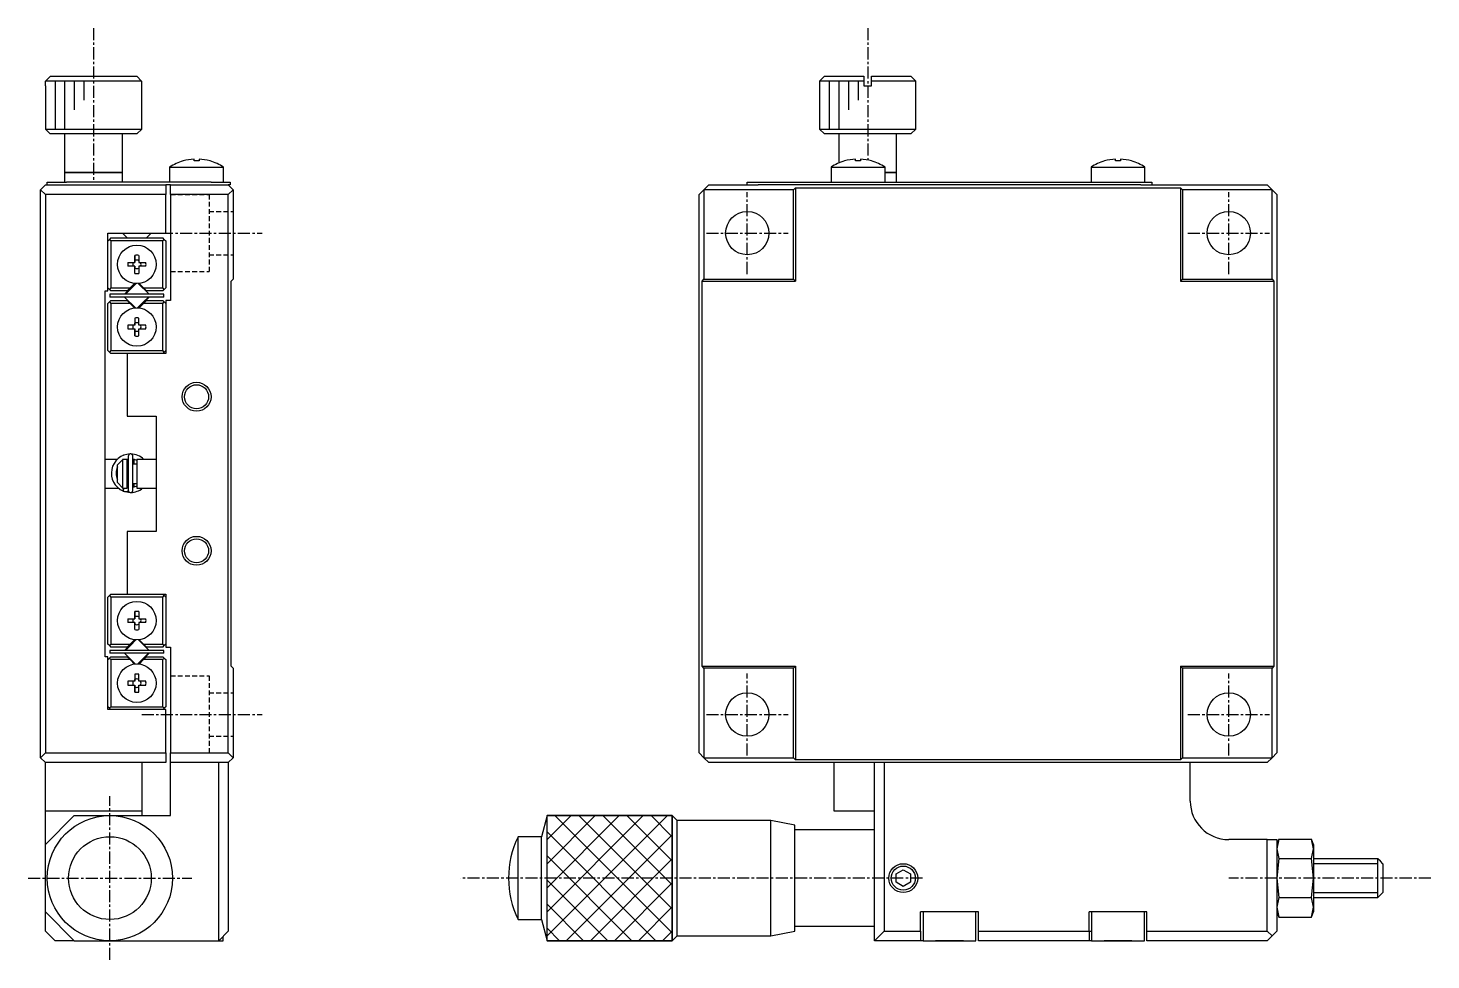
# Model space of a CAD drawing. Extents: x 10 to 368, y 10 to 254.
# Drawn here: x 222.7 to 368.4, y 105.1 to 201.9 of the extents above; entities that cross this region are included whole.
import ezdxf

# ---------------------------------------------------------------- set-up
doc = ezdxf.new("R2010")
doc.units = 0
doc.linetypes.add('CENTER', pattern=[2, 1.25, -0.25, 0.25, -0.25])
doc.linetypes.add('DASHED', pattern=[0.75, 0.5, -0.25])
doc.layers.get('0').update_dxf_attribs({"linetype": 'CONTINUOUS'})
doc.layers.add('CENTER', color=1, linetype='CENTER')

msp = doc.modelspace()

# ---------------------------------------------------------------- linework, layer by layer
at = {"color": 7, "linetype": 'CONTINUOUS'}
for p, q in [((224.516026, 196.4), (225.017813, 196.9)), ((225.017813, 196.9), (233.982187, 196.9)), ((233.982187, 196.9), (234.483974, 196.4)), ((305.400004, 196.9), (304.900004, 196.4)), ((305.400004, 196.9), (309.500004, 196.9)), ((309.500004, 196.9), (309.500004, 196.4)), ((310.300004, 196.9), (314.400004, 196.9)), ((310.300004, 196.4), (310.300004, 196.9)), ((314.900004, 196.4), (314.400004, 196.9)), ((224.5, 195.9), (224.516026, 195.9)), ((224.5, 195.9), (224.5, 191.4)), ((234.483974, 196.4), (224.516026, 196.4)), ((224.516026, 195.9), (224.516026, 196.4)), ((234.483974, 196.4), (234.483974, 195.9)), ((234.483974, 195.9), (234.5, 195.9)), ((234.5, 191.4), (234.5, 195.9)), ((309.500004, 196.4), (304.900004, 196.4)), ((304.900004, 196.4), (304.900004, 191.4)), ((309.500004, 196.4), (309.500004, 195.9)), ((309.500004, 195.9), (310.300004, 195.9)), ((314.900004, 196.4), (310.300004, 196.4)), ((310.300004, 195.9), (310.300004, 196.4)), ((314.900004, 191.4), (314.900004, 196.4)), ((224.5, 191.4), (234.5, 191.4)), ((224.5, 191.4), (225, 190.9)), ((234, 190.9), (225, 190.9)), ((226.5, 190.9), (226.5, 186.9)), ((232.5, 186.9), (232.5, 190.9)), ((234, 190.9), (234.5, 191.4)), ((304.900004, 191.4), (309.900004, 191.4)), ((304.900004, 191.4), (305.400004, 190.9)), ((309.900004, 190.9), (305.400004, 190.9)), ((306.900004, 190.9), (306.900004, 187.882576)), ((309.900004, 191.4), (314.900004, 191.4)), ((314.400004, 190.9), (309.900004, 190.9)), ((312.900004, 186.9), (312.900004, 190.9)), ((314.400004, 190.9), (314.900004, 191.4)), ((238.800861, 188.093205), (238.797852, 188.099373)), ((239.94, 188.093205), (239.94, 188.286462)), ((240.46, 188.093205), (239.94, 188.093205)), ((240.46, 188.286462), (240.46, 188.093205)), ((241.602148, 188.099373), (241.599139, 188.093205)), ((307.500864, 188.093205), (307.497856, 188.099373)), ((308.640004, 188.093205), (308.640004, 188.286462)), ((309.160004, 188.093205), (308.640004, 188.093205)), ((309.160004, 188.286462), (309.160004, 188.093205)), ((310.302151, 188.099373), (310.299143, 188.093205)), ((334.500864, 188.093205), (334.497856, 188.099373)), ((335.640004, 188.093205), (335.640004, 188.286462)), ((336.160004, 188.093205), (335.640004, 188.093205)), ((336.160004, 188.286462), (336.160004, 188.093205)), ((337.302151, 188.099373), (337.299143, 188.093205)), ((226.5, 186.9), (232.5, 186.9)), ((232.5, 186.9), (226.5, 186.9)), ((226.5, 186.9), (226.5, 185.9)), ((232.5, 185.9), (232.5, 186.9)), ((237.4, 187.442463), (243, 187.442463)), ((237.4, 187.442463), (237.4, 185.9)), ((243, 185.9), (243, 187.442463)), ((306.100004, 187.442463), (311.700004, 187.442463)), ((306.100004, 187.442463), (306.100004, 185.9)), ((311.700004, 185.9), (311.700004, 187.442463)), ((311.700004, 186.9), (312.900004, 186.9)), ((312.900004, 186.9), (311.700004, 186.9)), ((312.900004, 185.9), (312.900004, 186.9)), ((333.100004, 187.442463), (338.700004, 187.442463)), ((333.100004, 187.442463), (333.100004, 185.9)), ((338.700004, 185.9), (338.700004, 187.442463)), ((224.5, 185.6), (224, 185.1)), ((224, 185.1), (224.5, 184.6)), ((224, 126.1), (224, 185.1)), ((224.5, 185.6), (237, 185.6)), ((224.7, 185.6), (224.7, 185.9)), ((224.7, 185.9), (226.7, 185.9)), ((241.7, 185.9), (226.7, 185.9)), ((237.5, 185.6), (237, 185.6)), ((237, 185.6), (237, 184.6)), ((237.5, 185.6), (243.5, 185.6)), ((237.5, 184.6), (237.5, 185.6)), ((241.7, 185.9), (243.7, 185.9)), ((243.7, 185.6), (243.5, 185.6)), ((243.5, 185.6), (244, 185.1)), ((244, 185.1), (243.5, 184.6)), ((243.7, 185.9), (243.7, 185.6)), ((244, 185.1), (244, 175.8)), ((292.900004, 185.1), (292.400004, 184.6)), ((293.400004, 185.6), (292.900004, 185.1)), ((302.200004, 185.1), (292.900004, 185.1)), ((292.900004, 185.1), (292.900004, 175.8)), ((293.400004, 185.6), (298.528224, 185.6)), ((297.400004, 185.6), (297.400004, 185.9)), ((297.400004, 185.9), (299.400004, 185.9)), ((299.400004, 185.6), (298.528224, 185.6)), ((299.400004, 185.9), (337.400004, 185.9)), ((337.400004, 185.6), (299.400004, 185.6)), ((302.200004, 185.1), (302.400004, 185.3)), ((302.200004, 175.8), (302.200004, 185.1)), ((302.400004, 185.3), (342.400004, 185.3)), ((302.400004, 185.3), (302.400004, 175.6)), ((337.400004, 185.9), (339.400004, 185.9)), ((338.271783, 185.6), (337.400004, 185.6)), ((338.271783, 185.6), (351.400004, 185.6)), ((339.400004, 185.9), (339.400004, 185.6)), ((342.400004, 185.3), (342.600004, 185.1)), ((342.400004, 185.3), (342.400004, 175.6)), ((351.900004, 185.1), (342.600004, 185.1)), ((342.600004, 185.1), (342.600004, 175.8)), ((351.900004, 185.1), (351.400004, 185.6)), ((351.900004, 175.8), (351.900004, 185.1)), ((352.400004, 184.6), (351.900004, 185.1)), ((237, 184.6), (224.5, 184.6)), ((224.5, 184.6), (224.5, 126.6)), ((237, 180.6), (237, 184.6)), ((237.5, 184.6), (237.5, 173.6)), ((243.5, 184.6), (237.5, 184.6)), ((243.5, 126.6), (243.5, 184.6)), ((292.400004, 126.6), (292.400004, 184.6)), ((352.400004, 184.6), (352.400004, 126.6)), ((231, 180.6), (237, 180.6)), ((231, 174.6), (231, 180.6)), ((231, 179.8), (231.15, 179.95)), ((231.3, 180.1), (231.15, 179.95)), ((231.15, 179.95), (231.3, 179.8)), ((231.3, 180.1), (236.7, 180.1)), ((231.3, 179.8), (231.3, 174.9)), ((236.7, 179.8), (231.3, 179.8)), ((232.5, 180.6), (232.75, 180.35)), ((232.75, 180.35), (233, 180.1)), ((235, 180.1), (235.25, 180.35)), ((235.25, 180.35), (235.5, 180.6)), ((236.85, 179.95), (236.7, 180.1)), ((236.7, 179.8), (236.85, 179.95)), ((236.7, 174.9), (236.7, 179.8)), ((236.85, 179.95), (237, 179.8)), ((237, 179.8), (237, 174.9)), ((233.8, 177.55), (233.8, 178.278709)), ((233.8, 178.278709), (233.8, 177.736392)), ((234.2, 178.278709), (234.2, 177.55)), ((233.071291, 177.55), (233.8, 177.55)), ((233.8, 177.15), (233.071291, 177.15)), ((233.8, 177.736392), (233.8, 177.55)), ((233.8, 176.421291), (233.8, 177.15)), ((233.8, 177.15), (233.8, 176.963608)), ((233.8, 176.421291), (233.8, 176.963608)), ((234.2, 177.55), (234.928709, 177.55)), ((234.928709, 177.15), (234.2, 177.15)), ((234.2, 177.15), (234.2, 176.421291)), ((231.15, 174.75), (231, 174.9)), ((231.3, 174.9), (231.15, 174.75)), ((231.3, 174.9), (233.297398, 174.9)), ((233.823223, 175.337437), (232.762563, 174.276777)), ((232.806497, 174.25), (233.893934, 175.337437)), ((232.997398, 174.6), (233.297398, 174.9)), ((233.297398, 174.9), (233.761651, 175.364253)), ((235.237437, 174.276777), (234.176777, 175.337437)), ((234.238349, 175.364253), (234.702602, 174.9)), ((234.702602, 174.9), (236.7, 174.9)), ((234.702602, 174.9), (235.002602, 174.6)), ((236.85, 174.75), (236.7, 174.9)), ((237, 174.9), (236.85, 174.75)), ((243.8, 175.6), (244, 175.8)), ((243.8, 135.6), (243.8, 175.6)), ((292.700004, 175.6), (292.900004, 175.8)), ((292.700004, 175.6), (302.400004, 175.6)), ((292.700004, 135.6), (292.700004, 175.6)), ((292.900004, 175.8), (302.200004, 175.8)), ((302.400004, 175.6), (302.200004, 175.8)), ((342.400004, 175.6), (342.600004, 175.8)), ((342.400004, 175.6), (352.100004, 175.6)), ((342.600004, 175.8), (351.900004, 175.8)), ((351.900004, 175.8), (352.100004, 175.6)), ((352.100004, 175.6), (352.100004, 135.6)), ((230.7, 174.6), (231, 174.6)), ((230.7, 136.6), (230.7, 174.6)), ((231, 173.3), (231.15, 173.45)), ((231.15, 174.75), (231.3, 174.6)), ((231.3, 173.6), (231.15, 173.45)), ((231.15, 173.45), (231.3, 173.3)), ((236.8, 174.25), (231.2, 174.25)), ((231.2, 174.25), (231.2, 173.95)), ((236.8, 173.95), (231.2, 173.95)), ((232.997398, 174.6), (231.3, 174.6)), ((231.3, 173.6), (232.997398, 173.6)), ((232.762563, 173.923223), (233.823223, 172.862563)), ((233.297398, 173.3), (232.997398, 173.6)), ((234.671751, 173.428249), (234.106066, 172.862563)), ((234.176777, 172.862563), (235.237437, 173.923223)), ((235.193503, 173.95), (234.671751, 173.428249)), ((235.002602, 173.6), (234.702602, 173.3)), ((236.7, 174.6), (235.002602, 174.6)), ((235.002602, 173.6), (236.7, 173.6)), ((236.7, 174.6), (236.85, 174.75)), ((236.85, 173.45), (236.7, 173.6)), ((236.7, 173.3), (236.85, 173.45)), ((236.8, 173.95), (236.8, 174.25)), ((236.85, 173.45), (237, 173.3)), ((237, 173.6), (237, 168.1)), ((237.5, 173.6), (237, 173.6)), ((231, 168.4), (231, 173.3)), ((231.3, 173.3), (231.3, 168.4)), ((233.297398, 173.3), (231.3, 173.3)), ((233.761651, 172.835747), (233.297398, 173.3)), ((234.702602, 173.3), (234.238349, 172.835747)), ((236.7, 173.3), (234.702602, 173.3)), ((236.7, 168.4), (236.7, 173.3)), ((233.8, 171.05), (233.071291, 171.05)), ((233.071291, 170.65), (233.8, 170.65)), ((233.8, 171.778709), (233.8, 171.05)), ((233.8, 171.778709), (233.8, 171.236392)), ((233.8, 171.05), (233.8, 171.236392)), ((233.8, 170.65), (233.8, 169.921291)), ((233.8, 170.463608), (233.8, 170.65)), ((234.2, 171.05), (234.2, 171.778709)), ((234.928709, 171.05), (234.2, 171.05)), ((234.2, 170.65), (234.928709, 170.65)), ((234.2, 169.921291), (234.2, 170.65)), ((233.8, 169.921291), (233.8, 170.463608)), ((231.15, 168.25), (231, 168.4)), ((231.3, 168.4), (231.15, 168.25)), ((231.15, 168.25), (231.3, 168.1)), ((231.3, 168.4), (236.7, 168.4)), ((233, 168.1), (231.3, 168.1)), ((233, 168.1), (233, 161.6)), ((237, 168.1), (233, 168.1)), ((236.85, 168.25), (236.7, 168.4)), ((236.7, 168.1), (236.85, 168.25)), ((237, 168.4), (236.85, 168.25)), ((233, 161.6), (236, 161.6)), ((236, 161.6), (236, 149.6)), ((232.619726, 157.51795), (232.559918, 157.495328)), ((233.097626, 157.406982), (233.097626, 153.906982)), ((233.597626, 153.906982), (233.597626, 157.406982)), ((231.965512, 157.1), (230.7, 157.1)), ((232, 156.516515), (232.5, 157.045683)), ((232, 154.683485), (232, 156.516515)), ((232.5, 157.1), (232.5, 157.045683)), ((233, 157.1), (232.5, 157.1)), ((232.5, 157.045683), (232.5, 154.154317)), ((232.936083, 157.100326), (233.097616, 157.137079)), ((233, 154.1), (233, 157.1)), ((233.097626, 156.6), (233, 156.6)), ((233.097626, 156.6), (233, 156.6)), ((233.000039, 157.004631), (233.097626, 156.805135)), ((233.7, 156.6), (233.597626, 156.6)), ((234, 156.6), (233.597626, 156.6)), ((233.597642, 157.136807), (234.00002, 157.0089)), ((233.7, 157.1), (233.7, 156.6)), ((233.759048, 157.1), (233.7, 157.1)), ((234, 157.1), (234, 154.1)), ((236, 157.1), (234, 157.1)), ((232.5, 154.154317), (232, 154.683485)), ((233, 154.6), (233.097626, 154.6)), ((233, 154.6), (233.097626, 154.6)), ((233.097626, 154.508829), (233.000025, 154.309323)), ((233.597626, 154.6), (233.7, 154.6)), ((233.597626, 154.6), (234, 154.6)), ((233.7, 154.6), (233.7, 154.198367)), ((230.7, 154.1), (232.09524, 154.1)), ((232.478625, 153.856885), (232.557572, 153.820874)), ((232.5, 154.154317), (232.5, 154.1)), ((232.5, 154.1), (233, 154.1)), ((232.551078, 153.823583), (232.638767, 154.106774)), ((232.556057, 153.836656), (232.555861, 153.829621)), ((232.555861, 153.829621), (232.556443, 153.824247)), ((232.557031, 153.845299), (232.556057, 153.836656)), ((232.556443, 153.824247), (232.557799, 153.820577)), ((232.558773, 153.855485), (232.557031, 153.845299)), ((232.557799, 153.820577), (232.559918, 153.818636)), ((232.561272, 153.867136), (232.558773, 153.855485)), ((232.559918, 153.818636), (232.5925, 153.805584)), ((232.564508, 153.880165), (232.561272, 153.867136)), ((232.568456, 153.894471), (232.564508, 153.880165)), ((232.573087, 153.909946), (232.568456, 153.894471)), ((232.578366, 153.926473), (232.573087, 153.909946)), ((232.584252, 153.943927), (232.578366, 153.926473)), ((232.590701, 153.962174), (232.584252, 153.943927)), ((232.597663, 153.981076), (232.590701, 153.962174)), ((232.5925, 153.805584), (232.627517, 153.793493)), ((232.605086, 154.00049), (232.597663, 153.981076)), ((232.612914, 154.020268), (232.605086, 154.00049)), ((232.621086, 154.04026), (232.612914, 154.020268)), ((232.615622, 153.797022), (233.318087, 153.658496)), ((232.629542, 154.060314), (232.621086, 154.04026)), ((232.627517, 153.793493), (232.663085, 153.783168)), ((232.638216, 154.080278), (232.629542, 154.060314)), ((232.647043, 154.1), (232.638216, 154.080278)), ((232.663085, 153.783168), (232.699115, 153.774634)), ((232.699115, 153.774634), (232.735517, 153.76791)), ((232.735517, 153.76791), (232.772203, 153.763012)), ((232.772203, 153.763012), (232.809083, 153.759953)), ((232.809083, 153.759953), (232.846067, 153.758738)), ((232.846067, 153.758738), (232.883064, 153.759371)), ((232.883064, 153.759371), (232.919984, 153.76185)), ((232.919984, 153.76185), (232.956736, 153.766169)), ((232.956736, 153.766169), (232.993232, 153.772317)), ((232.993232, 153.772317), (233.029381, 153.780279)), ((233.029381, 153.780279), (233.065096, 153.790037)), ((233.065096, 153.790037), (233.100289, 153.801566)), ((233.100289, 153.801566), (233.118057, 153.808138)), ((234.000013, 154.305314), (233.597653, 154.176912)), ((234, 154.1), (236, 154.1)), ((233, 149.6), (233, 143.1)), ((236, 149.6), (233, 149.6)), ((231, 142.8), (231.15, 142.95)), ((231, 137.9), (231, 142.8)), ((231.3, 143.1), (231.15, 142.95)), ((231.15, 142.95), (231.3, 142.8)), ((231.3, 143.1), (233, 143.1)), ((231.3, 142.8), (231.3, 137.9)), ((236.7, 142.8), (231.3, 142.8)), ((233, 143.1), (237, 143.1)), ((236.85, 142.95), (236.7, 143.1)), ((236.7, 142.8), (236.85, 142.95)), ((236.7, 137.9), (236.7, 142.8)), ((236.85, 142.95), (237, 142.8)), ((237, 143.1), (237, 137.6)), ((233.071291, 140.55), (233.8, 140.55)), ((233.8, 140.15), (233.071291, 140.15)), ((233.8, 140.55), (233.8, 141.278709)), ((233.8, 141.278709), (233.8, 140.736392)), ((233.8, 140.736392), (233.8, 140.55)), ((233.8, 139.421291), (233.8, 140.15)), ((233.8, 140.15), (233.8, 139.963608)), ((233.8, 139.421291), (233.8, 139.963608)), ((234.2, 141.278709), (234.2, 140.55)), ((234.2, 140.55), (234.928709, 140.55)), ((234.928709, 140.15), (234.2, 140.15)), ((234.2, 140.15), (234.2, 139.421291)), ((231.15, 137.75), (231, 137.9)), ((231.3, 137.9), (231.15, 137.75)), ((231.15, 137.75), (231.3, 137.6)), ((236.8, 137.25), (231.2, 137.25)), ((231.2, 137.25), (231.2, 136.95)), ((231.3, 137.9), (233.297398, 137.9)), ((232.997398, 137.6), (231.3, 137.6)), ((233.823223, 138.337437), (232.762563, 137.276777)), ((232.806497, 137.25), (233.328249, 137.771751)), ((232.997398, 137.6), (233.297398, 137.9)), ((233.297398, 137.9), (233.761651, 138.364253)), ((233.328249, 137.771751), (233.893934, 138.337437)), ((235.237437, 137.276777), (234.176777, 138.337437)), ((234.238349, 138.364253), (234.702602, 137.9)), ((234.702602, 137.9), (236.7, 137.9)), ((234.702602, 137.9), (235.002602, 137.6)), ((236.7, 137.6), (235.002602, 137.6)), ((236.85, 137.75), (236.7, 137.9)), ((236.7, 137.6), (236.85, 137.75)), ((236.8, 136.95), (236.8, 137.25)), ((237, 137.9), (236.85, 137.75)), ((237, 137.6), (237.5, 137.6)), ((237.5, 137.6), (237.5, 126.6)), ((231, 136.6), (230.7, 136.6)), ((231, 131.1), (231, 136.6)), ((231, 136.3), (231.15, 136.45)), ((231.3, 136.6), (231.15, 136.45)), ((231.15, 136.45), (231.3, 136.3)), ((236.8, 136.95), (231.2, 136.95)), ((231.3, 136.6), (232.997398, 136.6)), ((231.3, 136.3), (231.3, 131.4)), ((233.297398, 136.3), (231.3, 136.3)), ((232.762563, 136.923223), (233.823223, 135.862563)), ((233.297398, 136.3), (232.997398, 136.6)), ((233.761651, 135.835747), (233.297398, 136.3)), ((235.193503, 136.95), (234.106066, 135.862563)), ((234.176777, 135.862563), (235.237437, 136.923223)), ((234.702602, 136.3), (234.238349, 135.835747)), ((235.002602, 136.6), (234.702602, 136.3)), ((236.7, 136.3), (234.702602, 136.3)), ((235.002602, 136.6), (236.7, 136.6)), ((236.85, 136.45), (236.7, 136.6)), ((236.7, 136.3), (236.85, 136.45)), ((236.7, 131.4), (236.7, 136.3)), ((236.85, 136.45), (237, 136.3)), ((237, 136.3), (237, 131.4)), ((244, 135.4), (243.8, 135.6)), ((292.900004, 135.4), (292.700004, 135.6)), ((292.700004, 135.6), (302.400004, 135.6)), ((302.200004, 135.4), (302.400004, 135.6)), ((302.400004, 135.6), (302.400004, 125.9)), ((342.600004, 135.4), (342.400004, 135.6)), ((342.400004, 135.6), (352.100004, 135.6)), ((342.400004, 135.6), (342.400004, 125.9)), ((352.100004, 135.6), (351.900004, 135.4)), ((233.8, 134.05), (233.071291, 134.05)), ((233.8, 134.778709), (233.8, 134.05)), ((233.8, 134.778709), (233.8, 134.236392)), ((233.8, 134.05), (233.8, 134.236392)), ((234.2, 134.05), (234.2, 134.778709)), ((234.928709, 134.05), (234.2, 134.05)), ((244, 135.4), (244, 126.1)), ((292.900004, 135.4), (292.900004, 126.1)), ((302.200004, 135.4), (292.900004, 135.4)), ((302.200004, 126.1), (302.200004, 135.4)), ((351.900004, 135.4), (342.600004, 135.4)), ((342.600004, 135.4), (342.600004, 126.1)), ((351.900004, 126.1), (351.900004, 135.4)), ((233.071291, 133.65), (233.8, 133.65)), ((233.8, 133.65), (233.8, 132.921291)), ((233.8, 133.463608), (233.8, 133.65)), ((233.8, 132.921291), (233.8, 133.463608)), ((234.2, 132.921291), (234.2, 133.65)), ((234.2, 133.65), (234.928709, 133.65)), ((231.15, 131.25), (231, 131.4)), ((231.3, 131.4), (231.15, 131.25)), ((231.15, 131.25), (231.3, 131.1)), ((231.3, 131.4), (236.7, 131.4)), ((236.85, 131.25), (236.7, 131.4)), ((236.7, 131.1), (236.85, 131.25)), ((237, 131.4), (236.85, 131.25)), ((237, 131.1), (231, 131.1)), ((237, 126.6), (237, 131.1)), ((224.5, 126.6), (224, 126.1)), ((224, 126.1), (224.5, 125.6)), ((224.5, 126.6), (237, 126.6)), ((224.5, 120.6), (224.5, 125.6)), ((237, 125.6), (224.5, 125.6)), ((234.5, 125.6), (234.5, 120.6)), ((237, 126.6), (237, 125.6)), ((237.5, 126.6), (243.5, 126.6)), ((237.5, 125.6), (237.5, 126.6)), ((237.5, 120.1), (237.5, 125.6)), ((243.5, 125.6), (237.5, 125.6)), ((242.5, 107.1), (242.5, 125.6)), ((243.5, 126.6), (244, 126.1)), ((244, 126.1), (243.5, 125.6)), ((243.5, 125.6), (243.5, 108.1)), ((292.400004, 126.6), (292.900004, 126.1)), ((292.900004, 126.1), (293.400004, 125.6)), ((292.900004, 126.1), (302.200004, 126.1)), ((311.600004, 125.6), (293.400004, 125.6)), ((302.400004, 125.9), (302.200004, 126.1)), ((342.400004, 125.9), (302.400004, 125.9)), ((306.400004, 125.6), (306.400004, 120.6)), ((310.600004, 107.1), (310.600004, 125.6)), ((311.600004, 125.6), (311.600004, 108.1)), ((343.400004, 125.6), (311.600004, 125.6)), ((343.400004, 125.6), (311.600004, 125.6)), ((342.600004, 126.1), (342.400004, 125.9)), ((342.600004, 126.1), (351.900004, 126.1)), ((343.400004, 121.6), (343.400004, 125.6)), ((351.400004, 125.6), (343.400004, 125.6)), ((351.400004, 125.6), (351.900004, 126.1)), ((351.900004, 126.1), (352.400004, 126.6)), ((224.5, 120.6), (234.5, 120.6)), ((224.5, 117.1), (224.5, 120.6)), ((227.5, 120.1), (224.5, 117.1)), ((227.5, 120.1), (231.2, 120.1)), ((231.2, 120.1), (237.5, 120.1)), ((234.5, 120.6), (234.5, 120.1)), ((276.599996, 120.099999), (276.010508, 117.9)), ((276.599996, 120.099999), (289.599997, 120.099999)), ((276.599996, 107.100001), (276.599996, 120.099999)), ((289.599997, 109.861717), (289.599997, 120.099999)), ((290.099999, 119.599996), (289.599997, 120.099999)), ((289.599997, 120.099999), (289.599997, 107.100001)), ((290.099999, 110.149279), (290.099999, 119.599996)), ((299.850004, 119.599996), (290.099999, 119.599996)), ((299.850004, 110.149279), (299.850004, 119.599996)), ((302.350003, 119.099997), (299.850004, 119.599996)), ((306.400004, 120.6), (310.600004, 120.6)), ((302.350003, 118.6), (302.350003, 119.099997)), ((302.350003, 110.436839), (302.350003, 119.099997)), ((302.350003, 110.580619), (302.350003, 118.849997)), ((302.350003, 118.6), (302.350003, 118.849997)), ((310.600003, 118.6), (302.350004, 118.6)), ((224.5, 110.1), (224.5, 117.1)), ((273.599997, 111.126982), (273.599997, 117.9)), ((276.010508, 117.9), (273.599997, 117.9)), ((276.010508, 111.126982), (276.010508, 117.9)), ((351.400004, 117.6), (347.400004, 117.6)), ((351.400004, 108.1), (351.400004, 117.6)), ((351.400004, 117.6), (352.400004, 117.6)), ((352.597076, 117.641452), (352.400004, 116.631089)), ((352.597076, 117.641452), (352.400004, 117.1)), ((352.400004, 117.6), (352.400004, 108.1)), ((352.400004, 116.631089), (352.597076, 115.620726)), ((352.597076, 117.641452), (356.002931, 117.641452)), ((356.200004, 116.631089), (356.002931, 117.641452)), ((356.200004, 117.1), (356.002931, 117.641452)), ((356.002931, 115.620726), (356.200004, 116.631089)), ((356.200004, 117.1), (356.200004, 116.631089)), ((356.200004, 116.631089), (356.200004, 113.6)), ((352.597076, 115.620726), (352.400004, 113.6)), ((352.597076, 115.620726), (356.002931, 115.620726)), ((356.200004, 113.6), (356.002931, 115.620726)), ((362.900004, 115.6), (356.200023, 115.6)), ((362.900004, 111.6), (362.900004, 115.6)), ((363.150004, 115.35), (362.900004, 115.6)), ((363.400004, 115.1), (363.150004, 115.35)), ((312.850004, 114.033013), (313.600004, 114.466025)), ((312.850004, 113.166987), (312.850004, 114.033013)), ((313.600004, 114.466025), (314.350004, 114.033013)), ((314.350004, 114.033013), (314.350004, 113.166987)), ((363.400004, 115.1), (363.400004, 112.1)), ((313.600004, 112.733975), (312.850004, 113.166987)), ((314.350004, 113.166987), (313.600004, 112.733975)), ((352.400004, 113.6), (352.597076, 111.579274)), ((356.002931, 111.579274), (356.200004, 113.6)), ((356.200004, 113.6), (356.200004, 110.568911)), ((273.599997, 109.3), (273.599997, 111.126982)), ((276.010508, 109.3), (276.010508, 111.126982)), ((352.597076, 111.579274), (352.400004, 110.568911)), ((352.597076, 111.579274), (356.002931, 111.579274)), ((356.200004, 110.568911), (356.002931, 111.579274)), ((356.200023, 111.6), (362.900004, 111.6)), ((362.900004, 111.6), (363.150004, 111.85)), ((363.150004, 111.85), (363.400004, 112.1)), ((224.5, 108.1), (224.5, 110.1)), ((224.5, 110.1), (227.5, 107.1)), ((273.599997, 109.3), (276.010508, 109.3)), ((276.010508, 109.3), (276.599996, 107.100001)), ((276.599996, 107.100001), (276.599996, 109.861717)), ((290.099999, 107.600004), (290.099999, 110.149279)), ((299.850004, 107.600004), (299.850004, 110.149279)), ((302.350003, 108.350003), (302.350003, 110.580619)), ((302.350003, 108.100003), (302.350003, 110.436839)), ((321.400004, 110.1), (315.400004, 110.1)), ((315.400004, 108.1), (315.400004, 110.1)), ((315.650004, 110.1), (315.650004, 107.1)), ((321.150004, 107.1), (321.150004, 110.1)), ((321.400004, 108.1), (321.400004, 110.1)), ((338.900004, 110.1), (332.900004, 110.1)), ((332.900004, 108.1), (332.900004, 110.1)), ((333.150004, 110.1), (333.150004, 107.1)), ((338.650004, 107.1), (338.650004, 110.1)), ((338.900004, 108.1), (338.900004, 110.1)), ((352.400004, 110.568911), (352.597076, 109.558548)), ((352.400004, 110.1), (352.597076, 109.558548)), ((352.597076, 109.558548), (356.002931, 109.558548)), ((356.002931, 109.558548), (356.200004, 110.568911)), ((356.002931, 109.558548), (356.200004, 110.1)), ((356.200004, 110.568911), (356.200004, 110.1)), ((224.5, 108.1), (225.5, 107.1)), ((243.5, 108.1), (242.5, 107.1)), ((299.850004, 107.600004), (302.350003, 108.100003)), ((302.350003, 108.100003), (302.350003, 108.6)), ((302.350003, 108.350003), (302.350003, 108.6)), ((302.350003, 108.6), (310.600003, 108.6)), ((311.600004, 108.1), (310.600004, 107.1)), ((311.600004, 108.1), (315.400004, 108.1)), ((315.400004, 108.1), (315.400004, 107.1)), ((321.400004, 108.1), (332.900004, 108.1)), ((321.400004, 107.1), (321.400004, 108.1)), ((332.900004, 108.1), (333.150004, 108.1)), ((332.900004, 108.1), (332.900004, 107.1)), ((338.900004, 108.1), (351.400004, 108.1)), ((338.900004, 107.1), (338.900004, 108.1)), ((351.900004, 107.6), (351.400004, 108.1)), ((351.900004, 107.6), (352.400004, 108.1)), ((227.5, 107.1), (225.5, 107.1)), ((227.5, 107.1), (231.2, 107.1)), ((231.2, 107.1), (242.5, 107.1)), ((242.5, 107.1), (242.95, 107.1)), ((242.95, 107.1), (242.95, 107.55)), ((289.599997, 107.100001), (276.599996, 107.100001)), ((289.599997, 107.100001), (290.099999, 107.600004)), ((290.099999, 107.600004), (299.850004, 107.600004)), ((315.400004, 107.1), (310.600004, 107.1)), ((315.650004, 107.1), (315.400004, 107.1)), ((315.650004, 107.1), (318.400004, 107.1)), ((315.650004, 107.1), (321.150004, 107.1)), ((316.956628, 107.1), (317.678316, 107.1)), ((317.678316, 107.1), (316.956628, 107.1)), ((317.678316, 107.1), (319.121691, 107.1)), ((319.121691, 107.1), (317.678316, 107.1)), ((318.400004, 107.1), (321.150004, 107.1)), ((319.121691, 107.1), (319.843379, 107.1)), ((319.843379, 107.1), (319.121691, 107.1)), ((332.900004, 107.1), (321.400004, 107.1)), ((333.150004, 107.1), (332.900004, 107.1)), ((333.150004, 107.1), (335.900004, 107.1)), ((333.150004, 107.1), (338.650004, 107.1)), ((334.456628, 107.1), (335.178316, 107.1)), ((335.178316, 107.1), (334.456628, 107.1)), ((335.178316, 107.1), (336.621691, 107.1)), ((336.621691, 107.1), (335.178316, 107.1)), ((335.900004, 107.1), (338.650004, 107.1)), ((336.621691, 107.1), (337.343379, 107.1)), ((337.343379, 107.1), (336.621691, 107.1)), ((351.400004, 107.1), (338.900004, 107.1)), ((351.400004, 107.1), (351.900004, 107.6))]:
    msp.add_line(p, q, dxfattribs=at)
at = {"color": 3, "linetype": 'CONTINUOUS'}
for p, q in [((225.5, 196.4), (225.5, 191.4)), ((226.5, 196.4), (226.5, 191.4)), ((227.5, 196.4), (227.5, 193.4)), ((228.5, 196.4), (228.5, 194.4)), ((305.900004, 196.4), (305.900004, 191.4)), ((306.900004, 196.4), (306.900004, 191.4)), ((307.900004, 196.4), (307.900004, 193.4)), ((308.900004, 196.4), (308.900004, 194.4)), ((276.599996, 109.861717), (276.599996, 120.099999)), ((289.599997, 120.099999), (276.599996, 120.099999)), ((276.599996, 117.599996), (279.099999, 120.099999)), ((276.599996, 115.099996), (281.599999, 120.099999)), ((276.599996, 112.599996), (284.099999, 120.099999)), ((276.599996, 110.099996), (286.599999, 120.099999)), ((276.599996, 107.599996), (289.099999, 120.099999)), ((277.400001, 120.099999), (289.599997, 107.900003)), ((279.900001, 120.099999), (289.599997, 110.400003)), ((282.400001, 120.099999), (289.599997, 112.900003)), ((284.900001, 120.099999), (289.599997, 115.400003)), ((287.400001, 120.099999), (289.599997, 117.900003)), ((276.599996, 118.400004), (287.899999, 107.100001)), ((278.600001, 107.100001), (289.599997, 118.099997)), ((276.599996, 115.900004), (285.399999, 107.100001)), ((281.100001, 107.100001), (289.599997, 115.599997)), ((362.900004, 115.1), (356.200023, 115.1)), ((276.599996, 113.400004), (282.899999, 107.100001)), ((283.600001, 107.100001), (289.599997, 113.099997)), ((276.599996, 110.900004), (280.399999, 107.100001)), ((356.200023, 112.1), (362.900004, 112.1)), ((286.100001, 107.100001), (289.599997, 110.599997)), ((289.599997, 107.100001), (289.599997, 109.861717)), ((276.599996, 108.400004), (277.899999, 107.100001)), ((288.600001, 107.100001), (289.599997, 108.099997)), ((276.599996, 107.100001), (289.599997, 107.100001))]:
    msp.add_line(p, q, dxfattribs=at)
at = {"color": 3, "linetype": 'DASHED'}
for p, q in [((237.5, 184.6), (241.5, 184.6)), ((241.5, 184.6), (241.5, 176.6)), ((241.5, 182.85), (244, 182.85)), ((241.5, 178.35), (244, 178.35)), ((237.5, 176.6), (241.5, 176.6)), ((237.5, 134.6), (241.5, 134.6)), ((241.5, 134.6), (241.5, 126.6)), ((241.5, 132.85), (244, 132.85)), ((241.5, 128.35), (244, 128.35)), ((237.5, 126.6), (241.5, 126.6))]:
    msp.add_line(p, q, dxfattribs=at)
at = {"color": 7, "linetype": 'CONTINUOUS'}
for centre, radius in [((297.400004, 180.6), 2.25), ((347.400004, 180.6), 2.25), ((234, 177.35), 2), ((234, 170.85), 2), ((240.2, 163.6), 1.25), ((240.2, 147.6), 1.25), ((234, 140.35), 2), ((234, 133.85), 2), ((297.400004, 130.6), 2.25), ((347.400004, 130.6), 2.25), ((231.2, 113.6), 6.499999), ((231.2, 113.6), 4.3), ((313.600004, 113.6), 1.25)]:
    msp.add_circle(centre, radius, dxfattribs=at)
at = {"color": 3, "linetype": 'CONTINUOUS'}
for centre in [(240.2, 163.6), (240.2, 147.6), (313.600004, 113.6)]:
    msp.add_circle(centre, 1.5, dxfattribs=at)
at = {"color": 7, "linetype": 'CONTINUOUS'}
for centre, radius, start, end in [((240.2, 183.3), 5, 106.285843, 124.055798), ((240.2, 183.3), 4.993235, 92.984767, 106.272555), ((240.2, 183.3), 4.993235, 73.727445, 87.015233), ((240.2, 183.3), 5, 55.944202, 73.714157), ((308.900004, 183.3), 5, 106.285843, 124.055798), ((308.900004, 183.3), 4.993235, 92.984767, 106.272555), ((308.900004, 183.3), 4.993235, 73.727445, 87.015233), ((308.900004, 183.3), 5, 55.944202, 73.714157), ((335.900004, 183.3), 5, 106.285843, 124.055798), ((335.900004, 183.3), 4.993235, 92.984767, 106.272555), ((335.900004, 183.3), 4.993235, 73.727445, 87.015233), ((335.900004, 183.3), 5, 55.944202, 73.714157), ((234, 177.35), 0.95, 77.846803, 102.153197), ((234, 177.35), 0.435085, 62.633517, 117.366483), ((234, 177.35), 0.95, 167.846803, 192.153197), ((234, 177.35), 0.435085, 152.633517, 207.366483), ((234, 177.35), 0.435085, 242.633517, 297.366483), ((234, 177.35), 0.95, 257.846803, 282.153197), ((234, 177.35), 0.435085, 332.633517, 27.366483), ((234, 177.35), 0.95, 347.846803, 12.153197), ((233.964645, 175.196016), 0.2, 126.858028, 135), ((234.035355, 175.196016), 0.2, 128.738756, 135), ((234.035355, 175.196016), 0.2, 45, 53.141972), ((232.903984, 174.135355), 0.2, 135, 145.024696), ((232.903984, 174.064645), 0.2, 214.975304, 225), ((235.096016, 174.135355), 0.2, 34.975304, 45), ((235.096016, 174.064645), 0.2, 315, 325.024696), ((233.964645, 173.003984), 0.2, 225, 233.141972), ((233.964645, 173.003984), 0.2, 308.738756, 315), ((234.035355, 173.003984), 0.2, 306.858028, 315), ((234, 170.85), 0.95, 167.846803, 192.153197), ((234, 170.85), 0.435085, 152.633517, 207.366483), ((234, 170.85), 0.95, 77.846803, 102.153197), ((234, 170.85), 0.435085, 62.633517, 117.366483), ((234, 170.85), 0.435085, 332.633517, 27.366483), ((234, 170.85), 0.95, 347.846803, 12.153197), ((234, 170.85), 0.435085, 242.633517, 297.366483), ((234, 170.85), 0.95, 257.846803, 282.153197), ((233.348005, 155.656834), 1.9989, 90.899173, 246.789018), ((233.347626, 157.406982), 0.25, 0, 180), ((233.348934, 155.66066), 1.994977, 46.191727, 89.234905), ((233.347024, 155.657168), 1.500466, 153.876923, 206.102316), ((233.347626, 153.906982), 0.25, 180, 0), ((233.345557, 155.662915), 2.00474, 270.907419, 308.75704), ((234, 140.35), 0.95, 167.846803, 192.153197), ((234, 140.35), 0.435085, 152.633517, 207.366483), ((234, 140.35), 0.95, 77.846803, 102.153197), ((234, 140.35), 0.435085, 62.633517, 117.366483), ((234, 140.35), 0.435085, 242.633517, 297.366483), ((234, 140.35), 0.435085, 332.633517, 27.366483), ((234, 140.35), 0.95, 347.846803, 12.153197), ((234, 140.35), 0.95, 257.846803, 282.153197), ((232.903984, 137.135355), 0.2, 135, 145.024696), ((233.964645, 138.196016), 0.2, 126.858028, 135), ((234.035355, 138.196016), 0.2, 128.738756, 135), ((234.035355, 138.196016), 0.2, 45, 53.141972), ((235.096016, 137.135355), 0.2, 34.975304, 45), ((232.903984, 137.064645), 0.2, 214.975304, 225), ((233.964645, 136.003984), 0.2, 225, 233.141972), ((233.964645, 136.003984), 0.2, 308.738756, 315), ((234.035355, 136.003984), 0.2, 306.858028, 315), ((235.096016, 137.064645), 0.2, 315, 325.024696), ((234, 133.85), 0.95, 167.846803, 192.153197), ((234, 133.85), 0.435085, 152.633517, 207.366483), ((234, 133.85), 0.95, 77.846803, 102.153197), ((234, 133.85), 0.435085, 62.633517, 117.366483), ((234, 133.85), 0.435085, 332.633517, 27.366483), ((234, 133.85), 0.95, 347.846803, 12.153197), ((234, 133.85), 0.435085, 242.633517, 297.366483), ((234, 133.85), 0.95, 257.846803, 282.153197), ((347.400004, 121.6), 4, 180, 270), ((282.344998, 113.599998), 9.745001, 153.816204, 206.183786)]:
    msp.add_arc(centre, radius, start, end, dxfattribs=at)
at = {"layer": 'CENTER', "color": 1, "linetype": 'CENTER'}
for p, q in [((229.5, 201.9), (229.5, 185.9)), ((309.900004, 201.9), (309.900004, 188.192075)), ((297.400004, 176.35), (297.400004, 184.85)), ((347.400004, 176.35), (347.400004, 184.85)), ((234.5, 180.6), (247, 180.6)), ((293.150004, 180.6), (301.650004, 180.6)), ((343.150004, 180.6), (351.650004, 180.6)), ((297.400004, 126.35), (297.400004, 134.85)), ((347.400004, 126.35), (347.400004, 134.85)), ((234.5, 130.6), (247, 130.6)), ((293.150004, 130.6), (301.650004, 130.6)), ((343.150004, 130.6), (351.650004, 130.6)), ((231.2, 105.100001), (231.2, 122.099999)), ((222.700001, 113.6), (239.699999, 113.6)), ((315.600004, 113.6), (267.599996, 113.6)), ((368.400004, 113.6), (347.400004, 113.6))]:
    msp.add_line(p, q, dxfattribs=at)

doc.saveas('drawing.dxf')
